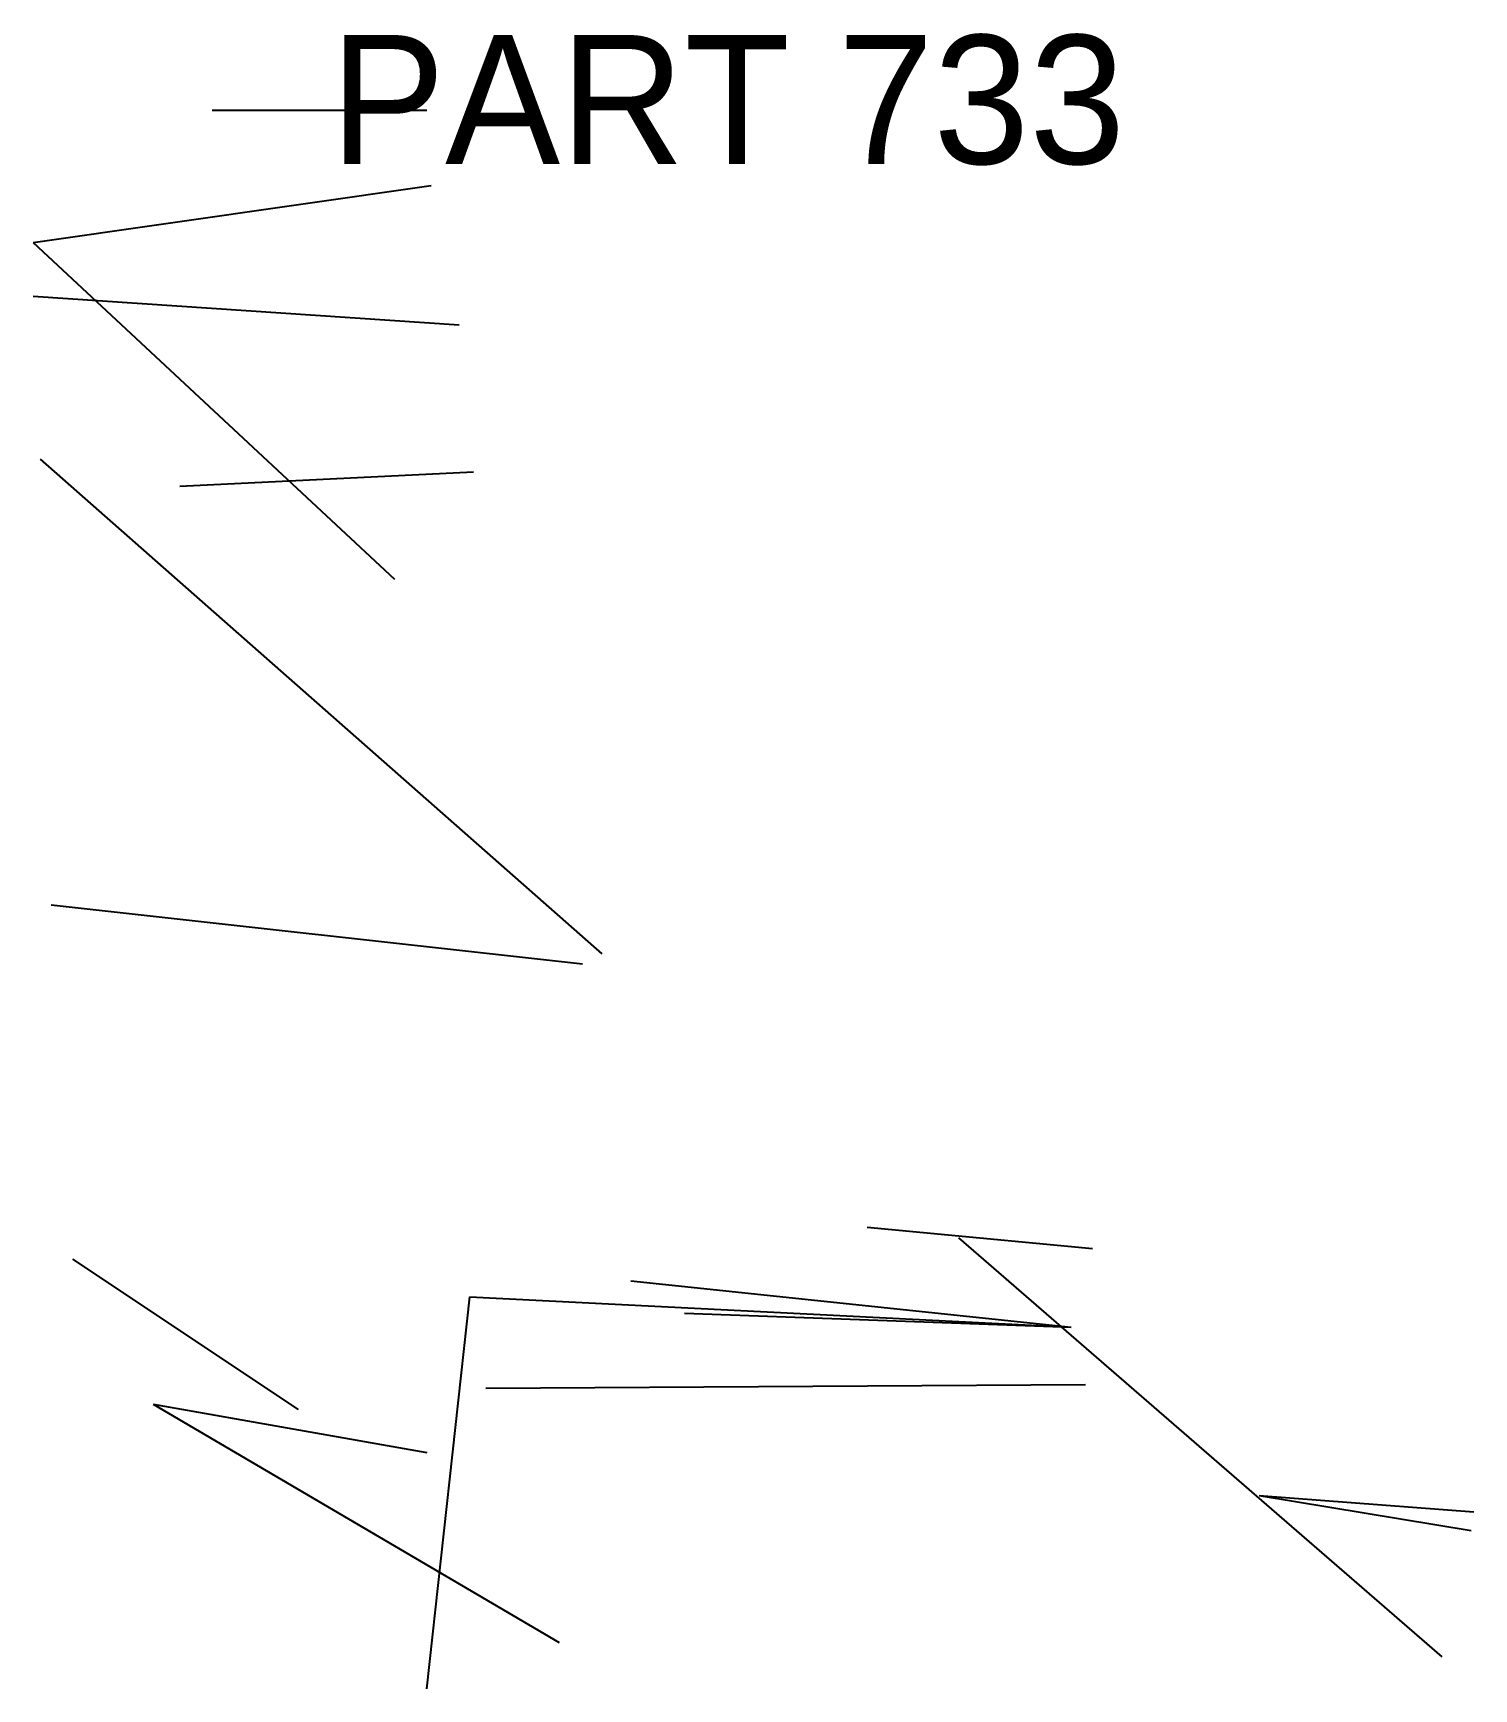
# Model space of a CAD drawing. Header units: millimetres. Extents: x 253 to 388, y 1015 to 1169.
import ezdxf

# ---------------------------------------------------------------- set-up
doc = ezdxf.new("R2010")
doc.units = ezdxf.units.MM
doc.layers.add('ANNOTATIONS', color=3, linetype='Continuous')
doc.layers.add('GEOMETRY', color=7, linetype='Continuous')

msp = doc.modelspace()

# ---------------------------------------------------------------- linework, layer by layer
at = {"layer": 'GEOMETRY'}
for p, q in [((270, 1162), (290, 1162)), ((253.33, 1149.67), (290.4, 1155)), ((253.33, 1149.67), (287, 1118.33)), ((253.33, 1144.67), (293, 1142)), ((254, 1129.5), (306.29, 1083.43)), ((267, 1127), (294.33, 1128.33)), ((255, 1088), (304.5, 1082.5)), ((331, 1058), (352, 1056)), ((339.5, 1057), (383.33, 1019)), ((339.5, 1057), (384.5, 1018)), ((257, 1055), (278, 1041)), ((290, 1015), (294, 1051.5)), ((294, 1051.5), (350, 1048.67)), ((309, 1053), (350, 1048.67)), ((314, 1050), (350, 1048.67)), ((295.5, 1043), (351.33, 1043.33)), ((264.5, 1041.5), (302.33, 1019.33)), ((264.5, 1041.5), (290, 1037)), ((367.5, 1033), (387.25, 1029.75)), ((367.5, 1033), (387.5, 1031.5))]:
    msp.add_line(p, q, dxfattribs=at)

# ---------------------------------------------------------------- texts
at = {"layer": 'ANNOTATIONS'}
msp.add_text('PART 733', height=12, dxfattribs=at).set_placement((281, 1157))

doc.saveas('drawing.dxf')
